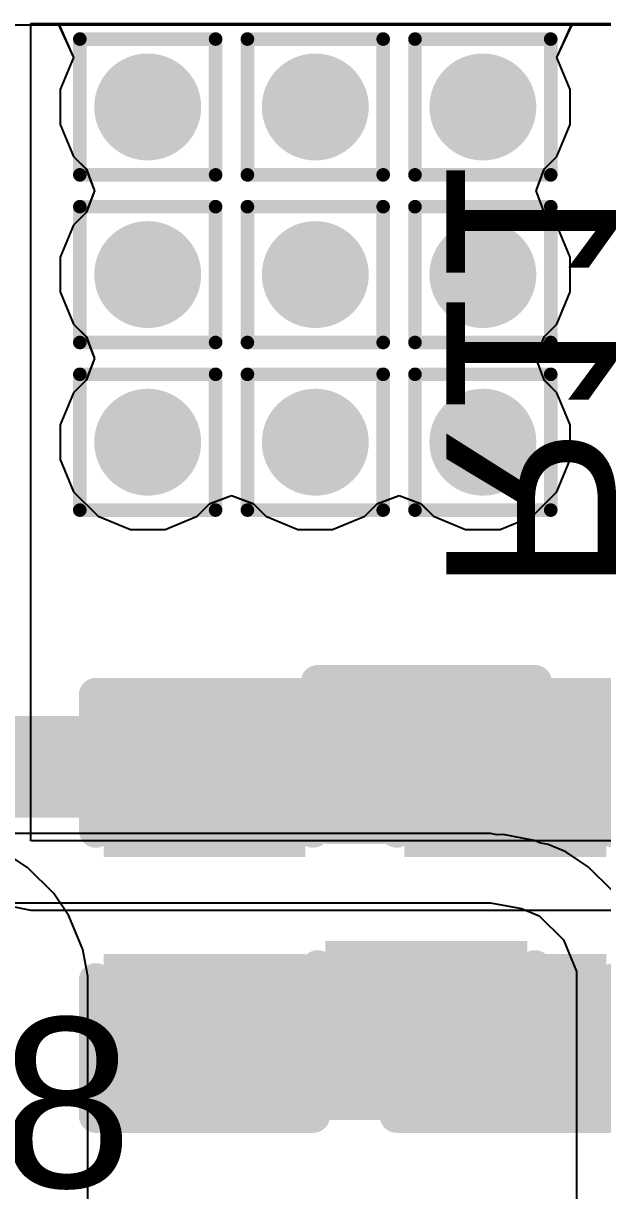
# Model space of a CAD drawing. Header units: inches. Extents: x -12 to 5355, y -7 to 5366.
# Drawn here: x 8.221 to 10.389, y 29.187 to 33.553 of the extents above; entities that cross this region are included whole.
import ezdxf

# ---------------------------------------------------------------- set-up
doc = ezdxf.new("R2010")
doc.units = ezdxf.units.IN
for name, color, linetype in [('BOTTOM LAYER', 5, 'Continuous'), ('Bottom Overlay', 54, 'Continuous'), ('Bottom Paste', 16, 'Continuous'), ('Bottom Solder', 6, 'Continuous'), ('Drill Drawing', 1, 'Continuous'), ('GROUND1', 16, 'Continuous'), ('GROUND2', 156, 'Continuous'), ('POWER', 76, 'Continuous'), ('SIGNAL', 90, 'Continuous'), ('TOP LAYER', 1, 'Continuous'), ('Top Overlay', 2, 'Continuous'), ('Top Paste', 8, 'Continuous'), ('Top Solder', 216, 'Continuous'), ('Via Holes', 16, 'Continuous')]:
    doc.layers.add(name, color=color, linetype=linetype)
doc.styles.add('Arial', font='', dxfattribs={"height": 0.2})
doc.styles.get('Arial').set_extended_font_data('Arial')

# ---------------------------------------------------------------- blocks, each defined once
blk = doc.blocks.new('C___0402_B_83')
at = {"layer": 'BOTTOM LAYER'}
for points in [[(-0.2413, 0.3175), (-0.2413, -0.3175), (-0.6985, -0.3175), (-0.6985, 0.3175)], [(0.6985, 0.3175), (0.6985, -0.3175), (0.2413, -0.3175), (0.2413, 0.3175)]]:
    blk.add_hatch(color=5, dxfattribs=at).paths.add_polyline_path(points)
at = {"layer": 'Bottom Paste'}
for points in [[(-0.2413, 0.3175), (-0.2413, -0.3175), (-0.6985, -0.3175), (-0.6985, 0.3175)], [(0.6985, 0.3175), (0.6985, -0.3175), (0.2413, -0.3175), (0.2413, 0.3175)]]:
    blk.add_hatch(color=16, dxfattribs=at).paths.add_polyline_path(points)
at = {"layer": 'Bottom Solder'}
for points in [[(-0.1813, 0.3775), (-0.1813, -0.3775), (-0.7585, -0.3775), (-0.7585, 0.3775)], [(0.7585, 0.3775), (0.7585, -0.3775), (0.1813, -0.3775), (0.1813, 0.3775)]]:
    blk.add_hatch(color=6, dxfattribs=at).paths.add_polyline_path(points)
at = {"layer": 'Bottom Overlay'}
for points in [[(-0.7874, 0.4064, 0.127, 0.127, 0), (-0.7874, -0.4064, 0.127, 0.127, 0)], [(-0.2794, 0.4064, 0.127, 0.127, 0), (-0.7874, 0.4064, 0.127, 0.127, 0)], [(0.2794, 0.4064, 0.127, 0.127, 0), (0.7874, 0.4064, 0.127, 0.127, 0)], [(0.7874, 0.4064, 0.127, 0.127, 0), (0.7874, -0.4064, 0.127, 0.127, 0)], [(-0.7874, -0.4064, 0.127, 0.127, 0), (-0.2794, -0.4064, 0.127, 0.127, 0)], [(0.2794, -0.4064, 0.127, 0.127, 0), (0.7874, -0.4064, 0.127, 0.127, 0)]]:
    blk.add_lwpolyline(points, format="xyseb", dxfattribs=at)
for points in [[(-0.8191, 0.4064, 0.0635, 0.0635, 1), (-0.7556, 0.4064, 0.0635, 0.0635, 1)], [(-0.8191, 0.4064, 0.0635, 0.0635, 1), (-0.7556, 0.4064, 0.0635, 0.0635, 1)], [(-0.3111, 0.4064, 0.0635, 0.0635, 1), (-0.2477, 0.4064, 0.0635, 0.0635, 1)], [(0.2477, 0.4064, 0.0635, 0.0635, 1), (0.3111, 0.4064, 0.0635, 0.0635, 1)], [(0.7557, 0.4064, 0.0635, 0.0635, 1), (0.8192, 0.4064, 0.0635, 0.0635, 1)], [(0.7557, 0.4064, 0.0635, 0.0635, 1), (0.8192, 0.4064, 0.0635, 0.0635, 1)], [(-0.8191, -0.4064, 0.0635, 0.0635, 1), (-0.7556, -0.4064, 0.0635, 0.0635, 1)], [(-0.8191, -0.4064, 0.0635, 0.0635, 1), (-0.7556, -0.4064, 0.0635, 0.0635, 1)], [(-0.3111, -0.4064, 0.0635, 0.0635, 1), (-0.2477, -0.4064, 0.0635, 0.0635, 1)], [(0.2477, -0.4064, 0.0635, 0.0635, 1), (0.3111, -0.4064, 0.0635, 0.0635, 1)], [(0.7556, -0.4064, 0.0635, 0.0635, 1), (0.8191, -0.4064, 0.0635, 0.0635, 1)], [(0.7556, -0.4064, 0.0635, 0.0635, 1), (0.8191, -0.4064, 0.0635, 0.0635, 1)]]:
    blk.add_lwpolyline(points, format="xyseb", close=True, dxfattribs=at)
blk = doc.blocks.new('C___0402_B_84')
at = {"layer": 'BOTTOM LAYER'}
for points in [[(-0.2413, 0.3175), (-0.2413, -0.3175), (-0.6985, -0.3175), (-0.6985, 0.3175)], [(0.6985, 0.3175), (0.6985, -0.3175), (0.2413, -0.3175), (0.2413, 0.3175)]]:
    blk.add_hatch(color=5, dxfattribs=at).paths.add_polyline_path(points)
at = {"layer": 'Bottom Paste'}
for points in [[(-0.2413, 0.3175), (-0.2413, -0.3175), (-0.6985, -0.3175), (-0.6985, 0.3175)], [(0.6985, 0.3175), (0.6985, -0.3175), (0.2413, -0.3175), (0.2413, 0.3175)]]:
    blk.add_hatch(color=16, dxfattribs=at).paths.add_polyline_path(points)
at = {"layer": 'Bottom Solder'}
for points in [[(-0.1813, 0.3775), (-0.1813, -0.3775), (-0.7585, -0.3775), (-0.7585, 0.3775)], [(0.7585, 0.3775), (0.7585, -0.3775), (0.1813, -0.3775), (0.1813, 0.3775)]]:
    blk.add_hatch(color=6, dxfattribs=at).paths.add_polyline_path(points)
at = {"layer": 'Bottom Overlay'}
for points in [[(-0.7874, 0.4064, 0.127, 0.127, 0), (-0.7874, -0.4064, 0.127, 0.127, 0)], [(-0.2794, 0.4064, 0.127, 0.127, 0), (-0.7874, 0.4064, 0.127, 0.127, 0)], [(0.2794, 0.4064, 0.127, 0.127, 0), (0.7874, 0.4064, 0.127, 0.127, 0)], [(0.7874, 0.4064, 0.127, 0.127, 0), (0.7874, -0.4064, 0.127, 0.127, 0)], [(-0.7874, -0.4064, 0.127, 0.127, 0), (-0.2794, -0.4064, 0.127, 0.127, 0)], [(0.2794, -0.4064, 0.127, 0.127, 0), (0.7874, -0.4064, 0.127, 0.127, 0)]]:
    blk.add_lwpolyline(points, format="xyseb", dxfattribs=at)
for points in [[(-0.8191, 0.4064, 0.0635, 0.0635, 1), (-0.7556, 0.4064, 0.0635, 0.0635, 1)], [(-0.8191, 0.4064, 0.0635, 0.0635, 1), (-0.7556, 0.4064, 0.0635, 0.0635, 1)], [(-0.3111, 0.4064, 0.0635, 0.0635, 1), (-0.2477, 0.4064, 0.0635, 0.0635, 1)], [(0.2477, 0.4064, 0.0635, 0.0635, 1), (0.3111, 0.4064, 0.0635, 0.0635, 1)], [(0.7556, 0.4064, 0.0635, 0.0635, 1), (0.8191, 0.4064, 0.0635, 0.0635, 1)], [(0.7556, 0.4064, 0.0635, 0.0635, 1), (0.8191, 0.4064, 0.0635, 0.0635, 1)], [(-0.8192, -0.4064, 0.0635, 0.0635, 1), (-0.7557, -0.4064, 0.0635, 0.0635, 1)], [(-0.8192, -0.4064, 0.0635, 0.0635, 1), (-0.7557, -0.4064, 0.0635, 0.0635, 1)], [(-0.3111, -0.4064, 0.0635, 0.0635, 1), (-0.2477, -0.4064, 0.0635, 0.0635, 1)], [(0.2477, -0.4064, 0.0635, 0.0635, 1), (0.3111, -0.4064, 0.0635, 0.0635, 1)], [(0.7557, -0.4064, 0.0635, 0.0635, 1), (0.8192, -0.4064, 0.0635, 0.0635, 1)], [(0.7557, -0.4064, 0.0635, 0.0635, 1), (0.8192, -0.4064, 0.0635, 0.0635, 1)]]:
    blk.add_lwpolyline(points, format="xyseb", close=True, dxfattribs=at)
blk = doc.blocks.new('____0402_118')
at = {"layer": 'TOP LAYER'}
for points in [[(-0.6985, -0.3175), (-0.6985, 0.3175), (-0.2413, 0.3175), (-0.2413, -0.3175)], [(0.2413, -0.3175), (0.2413, 0.3175), (0.6985, 0.3175), (0.6985, -0.3175)]]:
    blk.add_hatch(color=1, dxfattribs=at).paths.add_polyline_path(points)
at = {"layer": 'Top Paste'}
for points in [[(-0.6985, -0.3175), (-0.6985, 0.3175), (-0.2413, 0.3175), (-0.2413, -0.3175)], [(0.2413, -0.3175), (0.2413, 0.3175), (0.6985, 0.3175), (0.6985, -0.3175)]]:
    blk.add_hatch(color=8, dxfattribs=at).paths.add_polyline_path(points)
at = {"layer": 'Top Solder'}
for points in [[(-0.7585, -0.3775), (-0.7585, 0.3775), (-0.1813, 0.3775), (-0.1813, -0.3775)], [(0.1813, -0.3775), (0.1813, 0.3775), (0.7585, 0.3775), (0.7585, -0.3775)]]:
    blk.add_hatch(color=216, dxfattribs=at).paths.add_polyline_path(points)
at = {"layer": 'Top Overlay'}
for points in [[(-0.7874, 0.4064, 0.127, 0.127, 0), (-0.7874, -0.4064, 0.127, 0.127, 0)], [(-0.7874, 0.4064, 0.127, 0.127, 0), (-0.2794, 0.4064, 0.127, 0.127, 0)], [(0.2794, 0.4064, 0.127, 0.127, 0), (0.7874, 0.4064, 0.127, 0.127, 0)], [(0.7874, 0.4064, 0.127, 0.127, 0), (0.7874, -0.4064, 0.127, 0.127, 0)], [(-0.7874, -0.4064, 0.127, 0.127, 0), (-0.2794, -0.4064, 0.127, 0.127, 0)], [(0.7874, -0.4064, 0.127, 0.127, 0), (0.2794, -0.4064, 0.127, 0.127, 0)]]:
    blk.add_lwpolyline(points, format="xyseb", dxfattribs=at)
for points in [[(-0.8191, 0.4064, 0.0635, 0.0635, 1), (-0.7556, 0.4064, 0.0635, 0.0635, 1)], [(-0.8191, 0.4064, 0.0635, 0.0635, 1), (-0.7556, 0.4064, 0.0635, 0.0635, 1)], [(-0.3111, 0.4064, 0.0635, 0.0635, 1), (-0.2477, 0.4064, 0.0635, 0.0635, 1)], [(0.2477, 0.4064, 0.0635, 0.0635, 1), (0.3112, 0.4064, 0.0635, 0.0635, 1)], [(0.7556, 0.4064, 0.0635, 0.0635, 1), (0.8191, 0.4064, 0.0635, 0.0635, 1)], [(0.7556, 0.4064, 0.0635, 0.0635, 1), (0.8191, 0.4064, 0.0635, 0.0635, 1)], [(-0.8191, -0.4064, 0.0635, 0.0635, 1), (-0.7556, -0.4064, 0.0635, 0.0635, 1)], [(-0.8191, -0.4064, 0.0635, 0.0635, 1), (-0.7556, -0.4064, 0.0635, 0.0635, 1)], [(-0.3111, -0.4064, 0.0635, 0.0635, 1), (-0.2477, -0.4064, 0.0635, 0.0635, 1)], [(0.2477, -0.4064, 0.0635, 0.0635, 1), (0.3112, -0.4064, 0.0635, 0.0635, 1)], [(0.7556, -0.4064, 0.0635, 0.0635, 1), (0.8191, -0.4064, 0.0635, 0.0635, 1)], [(0.7556, -0.4064, 0.0635, 0.0635, 1), (0.8191, -0.4064, 0.0635, 0.0635, 1)]]:
    blk.add_lwpolyline(points, format="xyseb", close=True, dxfattribs=at)

msp = doc.modelspace()

# ---------------------------------------------------------------- hatches: boundary and pattern name
at = {"layer": 'BOTTOM LAYER'}
h = msp.add_hatch(color=5, dxfattribs=at)
edge = h.paths.add_edge_path()
edge.add_arc((8.6868, 33.2406), 0.2, 0, 360)
h = msp.add_hatch(color=5, dxfattribs=at)
edge = h.paths.add_edge_path()
edge.add_arc((9.3138, 33.2406), 0.2, 0, 360)
h = msp.add_hatch(color=5, dxfattribs=at)
edge = h.paths.add_edge_path()
edge.add_arc((9.9408, 33.2406), 0.2, 0, 360)
h = msp.add_hatch(color=5, dxfattribs=at)
edge = h.paths.add_edge_path()
edge.add_arc((8.6868, 32.6136), 0.2, 0, 360)
h = msp.add_hatch(color=5, dxfattribs=at)
edge = h.paths.add_edge_path()
edge.add_arc((9.3138, 32.6136), 0.2, 0, 360)
h = msp.add_hatch(color=5, dxfattribs=at)
edge = h.paths.add_edge_path()
edge.add_arc((9.9408, 32.6136), 0.2, 0, 360)
h = msp.add_hatch(color=5, dxfattribs=at)
edge = h.paths.add_edge_path()
edge.add_arc((8.6868, 31.9866), 0.2, 0, 360)
h = msp.add_hatch(color=5, dxfattribs=at)
edge = h.paths.add_edge_path()
edge.add_arc((9.3138, 31.9866), 0.2, 0, 360)
h = msp.add_hatch(color=5, dxfattribs=at)
edge = h.paths.add_edge_path()
edge.add_arc((9.9408, 31.9866), 0.2, 0, 360)
at = {"layer": 'GROUND1'}
h = msp.add_hatch(color=16, dxfattribs=at)
edge = h.paths.add_edge_path()
edge.add_arc((8.6868, 33.2406), 0.2, 0, 360)
h = msp.add_hatch(color=16, dxfattribs=at)
edge = h.paths.add_edge_path()
edge.add_arc((9.3138, 33.2406), 0.2, 0, 360)
h = msp.add_hatch(color=16, dxfattribs=at)
edge = h.paths.add_edge_path()
edge.add_arc((9.9408, 33.2406), 0.2, 0, 360)
h = msp.add_hatch(color=16, dxfattribs=at)
edge = h.paths.add_edge_path()
edge.add_arc((8.6868, 32.6136), 0.2, 0, 360)
h = msp.add_hatch(color=16, dxfattribs=at)
edge = h.paths.add_edge_path()
edge.add_arc((9.3138, 32.6136), 0.2, 0, 360)
h = msp.add_hatch(color=16, dxfattribs=at)
edge = h.paths.add_edge_path()
edge.add_arc((9.9408, 32.6136), 0.2, 0, 360)
h = msp.add_hatch(color=16, dxfattribs=at)
edge = h.paths.add_edge_path()
edge.add_arc((8.6868, 31.9866), 0.2, 0, 360)
h = msp.add_hatch(color=16, dxfattribs=at)
edge = h.paths.add_edge_path()
edge.add_arc((9.3138, 31.9866), 0.2, 0, 360)
h = msp.add_hatch(color=16, dxfattribs=at)
edge = h.paths.add_edge_path()
edge.add_arc((9.9408, 31.9866), 0.2, 0, 360)
at = {"layer": 'GROUND2'}
h = msp.add_hatch(color=156, dxfattribs=at)
edge = h.paths.add_edge_path()
edge.add_arc((8.6868, 33.2406), 0.2, 0, 360)
h = msp.add_hatch(color=156, dxfattribs=at)
edge = h.paths.add_edge_path()
edge.add_arc((9.3138, 33.2406), 0.2, 0, 360)
h = msp.add_hatch(color=156, dxfattribs=at)
edge = h.paths.add_edge_path()
edge.add_arc((9.9408, 33.2406), 0.2, 0, 360)
h = msp.add_hatch(color=156, dxfattribs=at)
edge = h.paths.add_edge_path()
edge.add_arc((8.6868, 32.6136), 0.2, 0, 360)
h = msp.add_hatch(color=156, dxfattribs=at)
edge = h.paths.add_edge_path()
edge.add_arc((9.3138, 32.6136), 0.2, 0, 360)
h = msp.add_hatch(color=156, dxfattribs=at)
edge = h.paths.add_edge_path()
edge.add_arc((9.9408, 32.6136), 0.2, 0, 360)
h = msp.add_hatch(color=156, dxfattribs=at)
edge = h.paths.add_edge_path()
edge.add_arc((8.6868, 31.9866), 0.2, 0, 360)
h = msp.add_hatch(color=156, dxfattribs=at)
edge = h.paths.add_edge_path()
edge.add_arc((9.3138, 31.9866), 0.2, 0, 360)
h = msp.add_hatch(color=156, dxfattribs=at)
edge = h.paths.add_edge_path()
edge.add_arc((9.9408, 31.9866), 0.2, 0, 360)
at = {"layer": 'POWER'}
h = msp.add_hatch(color=76, dxfattribs=at)
edge = h.paths.add_edge_path()
edge.add_arc((8.6868, 33.2406), 0.2, 0, 360)
h = msp.add_hatch(color=76, dxfattribs=at)
edge = h.paths.add_edge_path()
edge.add_arc((9.3138, 33.2406), 0.2, 0, 360)
h = msp.add_hatch(color=76, dxfattribs=at)
edge = h.paths.add_edge_path()
edge.add_arc((9.9408, 33.2406), 0.2, 0, 360)
h = msp.add_hatch(color=76, dxfattribs=at)
edge = h.paths.add_edge_path()
edge.add_arc((8.6868, 32.6136), 0.2, 0, 360)
h = msp.add_hatch(color=76, dxfattribs=at)
edge = h.paths.add_edge_path()
edge.add_arc((9.3138, 32.6136), 0.2, 0, 360)
h = msp.add_hatch(color=76, dxfattribs=at)
edge = h.paths.add_edge_path()
edge.add_arc((9.9408, 32.6136), 0.2, 0, 360)
h = msp.add_hatch(color=76, dxfattribs=at)
edge = h.paths.add_edge_path()
edge.add_arc((8.6868, 31.9866), 0.2, 0, 360)
h = msp.add_hatch(color=76, dxfattribs=at)
edge = h.paths.add_edge_path()
edge.add_arc((9.3138, 31.9866), 0.2, 0, 360)
h = msp.add_hatch(color=76, dxfattribs=at)
edge = h.paths.add_edge_path()
edge.add_arc((9.9408, 31.9866), 0.2, 0, 360)
at = {"layer": 'SIGNAL'}
h = msp.add_hatch(color=90, dxfattribs=at)
edge = h.paths.add_edge_path()
edge.add_arc((8.6868, 33.2406), 0.2, 0, 360)
h = msp.add_hatch(color=90, dxfattribs=at)
edge = h.paths.add_edge_path()
edge.add_arc((9.3138, 33.2406), 0.2, 0, 360)
h = msp.add_hatch(color=90, dxfattribs=at)
edge = h.paths.add_edge_path()
edge.add_arc((9.9408, 33.2406), 0.2, 0, 360)
h = msp.add_hatch(color=90, dxfattribs=at)
edge = h.paths.add_edge_path()
edge.add_arc((8.6868, 32.6136), 0.2, 0, 360)
h = msp.add_hatch(color=90, dxfattribs=at)
edge = h.paths.add_edge_path()
edge.add_arc((9.3138, 32.6136), 0.2, 0, 360)
h = msp.add_hatch(color=90, dxfattribs=at)
edge = h.paths.add_edge_path()
edge.add_arc((9.9408, 32.6136), 0.2, 0, 360)
h = msp.add_hatch(color=90, dxfattribs=at)
edge = h.paths.add_edge_path()
edge.add_arc((8.6868, 31.9866), 0.2, 0, 360)
h = msp.add_hatch(color=90, dxfattribs=at)
edge = h.paths.add_edge_path()
edge.add_arc((9.3138, 31.9866), 0.2, 0, 360)
h = msp.add_hatch(color=90, dxfattribs=at)
edge = h.paths.add_edge_path()
edge.add_arc((9.9408, 31.9866), 0.2, 0, 360)
at = {"layer": 'TOP LAYER'}
h = msp.add_hatch(color=1, dxfattribs=at)
edge = h.paths.add_edge_path()
edge.add_arc((8.6868, 33.2406), 0.2, 0, 360)
h = msp.add_hatch(color=1, dxfattribs=at)
edge = h.paths.add_edge_path()
edge.add_arc((9.3138, 33.2406), 0.2, 0, 360)
h = msp.add_hatch(color=1, dxfattribs=at)
edge = h.paths.add_edge_path()
edge.add_arc((9.9408, 33.2406), 0.2, 0, 360)
h = msp.add_hatch(color=1, dxfattribs=at)
edge = h.paths.add_edge_path()
edge.add_arc((8.6868, 32.6136), 0.2, 0, 360)
h = msp.add_hatch(color=1, dxfattribs=at)
edge = h.paths.add_edge_path()
edge.add_arc((9.3138, 32.6136), 0.2, 0, 360)
h = msp.add_hatch(color=1, dxfattribs=at)
edge = h.paths.add_edge_path()
edge.add_arc((9.9408, 32.6136), 0.2, 0, 360)
h = msp.add_hatch(color=1, dxfattribs=at)
edge = h.paths.add_edge_path()
edge.add_arc((8.6868, 31.9866), 0.2, 0, 360)
h = msp.add_hatch(color=1, dxfattribs=at)
edge = h.paths.add_edge_path()
edge.add_arc((9.3138, 31.9866), 0.2, 0, 360)
h = msp.add_hatch(color=1, dxfattribs=at)
edge = h.paths.add_edge_path()
edge.add_arc((9.9408, 31.9866), 0.2, 0, 360)
at = {"layer": 'Via Holes'}
h = msp.add_hatch(color=7, dxfattribs=at)
edge = h.paths.add_edge_path()
edge.add_arc((8.6868, 33.2406), 0.1, 0, 360)
h = msp.add_hatch(color=7, dxfattribs=at)
edge = h.paths.add_edge_path()
edge.add_arc((9.3138, 33.2406), 0.1, 0, 360)
h = msp.add_hatch(color=7, dxfattribs=at)
edge = h.paths.add_edge_path()
edge.add_arc((9.9408, 33.2406), 0.1, 0, 360)
h = msp.add_hatch(color=7, dxfattribs=at)
edge = h.paths.add_edge_path()
edge.add_arc((8.6868, 32.6136), 0.1, 0, 360)
h = msp.add_hatch(color=7, dxfattribs=at)
edge = h.paths.add_edge_path()
edge.add_arc((9.3138, 32.6136), 0.1, 0, 360)
h = msp.add_hatch(color=7, dxfattribs=at)
edge = h.paths.add_edge_path()
edge.add_arc((9.9408, 32.6136), 0.1, 0, 360)
h = msp.add_hatch(color=7, dxfattribs=at)
edge = h.paths.add_edge_path()
edge.add_arc((8.6868, 31.9866), 0.1, 0, 360)
h = msp.add_hatch(color=7, dxfattribs=at)
edge = h.paths.add_edge_path()
edge.add_arc((9.3138, 31.9866), 0.1, 0, 360)
h = msp.add_hatch(color=7, dxfattribs=at)
edge = h.paths.add_edge_path()
edge.add_arc((9.9408, 31.9866), 0.1, 0, 360)

# ---------------------------------------------------------------- linework, layer by layer
at = {"layer": 'BOTTOM LAYER'}
for p, q in [((8.2498, 30.4951), (8.2498, 33.5534)), ((8.2498, 33.5534), (10.4902, 33.5534)), ((11.9634, 30.4951), (8.2498, 30.4951)), ((8.1507, 30.2558), (8.2498, 30.2361)), ((8.2498, 30.2361), (11.9076, 30.2361))]:
    msp.add_line(p, q, dxfattribs=at)
for points in [[(8.8992, 29.7839, 0.381, 0.381, 0), (10.0249, 29.7839, 0.381, 0.381, 0)], [(10.0249, 29.7839, 0.381, 0.381, 0), (11.1506, 29.7839, 0.381, 0.381, 0)]]:
    msp.add_lwpolyline(points, format="xyseb", dxfattribs=at)
for points in [[(8.8039, 29.7839, 0.1905, 0.1905, 1), (8.9944, 29.7839, 0.1905, 0.1905, 1)], [(9.9296, 29.7839, 0.1905, 0.1905, 1), (10.1201, 29.7839, 0.1905, 0.1905, 1)], [(9.9296, 29.7839, 0.1905, 0.1905, 1), (10.1201, 29.7839, 0.1905, 0.1905, 1)]]:
    msp.add_lwpolyline(points, format="xyseb", close=True, dxfattribs=at)
at = {"layer": 'Drill Drawing'}
for points in [[(8.4328, 33.4946, 0.0508, 0.0508, 0), (8.9408, 33.4946, 0.0508, 0.0508, 0)], [(8.4328, 32.9866, 0.0508, 0.0508, 0), (8.4328, 33.4946, 0.0508, 0.0508, 0)], [(8.9408, 32.9866, 0.0508, 0.0508, 0), (8.9408, 33.4946, 0.0508, 0.0508, 0)], [(9.0598, 33.4946, 0.0508, 0.0508, 0), (9.5678, 33.4946, 0.0508, 0.0508, 0)], [(9.0598, 32.9866, 0.0508, 0.0508, 0), (9.0598, 33.4946, 0.0508, 0.0508, 0)], [(9.5678, 32.9866, 0.0508, 0.0508, 0), (9.5678, 33.4946, 0.0508, 0.0508, 0)], [(9.6868, 33.4946, 0.0508, 0.0508, 0), (10.1948, 33.4946, 0.0508, 0.0508, 0)], [(9.6868, 32.9866, 0.0508, 0.0508, 0), (9.6868, 33.4946, 0.0508, 0.0508, 0)], [(10.1948, 32.9866, 0.0508, 0.0508, 0), (10.1948, 33.4946, 0.0508, 0.0508, 0)], [(8.4328, 32.9866, 0.0508, 0.0508, 0), (8.9408, 32.9866, 0.0508, 0.0508, 0)], [(9.0598, 32.9866, 0.0508, 0.0508, 0), (9.5678, 32.9866, 0.0508, 0.0508, 0)], [(9.6868, 32.9866, 0.0508, 0.0508, 0), (10.1948, 32.9866, 0.0508, 0.0508, 0)], [(8.4328, 32.8676, 0.0508, 0.0508, 0), (8.9408, 32.8676, 0.0508, 0.0508, 0)], [(8.4328, 32.3596, 0.0508, 0.0508, 0), (8.4328, 32.8676, 0.0508, 0.0508, 0)], [(8.9408, 32.3596, 0.0508, 0.0508, 0), (8.9408, 32.8676, 0.0508, 0.0508, 0)], [(9.0598, 32.8676, 0.0508, 0.0508, 0), (9.5678, 32.8676, 0.0508, 0.0508, 0)], [(9.0598, 32.3596, 0.0508, 0.0508, 0), (9.0598, 32.8676, 0.0508, 0.0508, 0)], [(9.5678, 32.3596, 0.0508, 0.0508, 0), (9.5678, 32.8676, 0.0508, 0.0508, 0)], [(9.6868, 32.8676, 0.0508, 0.0508, 0), (10.1948, 32.8676, 0.0508, 0.0508, 0)], [(9.6868, 32.3596, 0.0508, 0.0508, 0), (9.6868, 32.8676, 0.0508, 0.0508, 0)], [(10.1948, 32.3596, 0.0508, 0.0508, 0), (10.1948, 32.8676, 0.0508, 0.0508, 0)], [(8.4328, 32.3596, 0.0508, 0.0508, 0), (8.9408, 32.3596, 0.0508, 0.0508, 0)], [(9.0598, 32.3596, 0.0508, 0.0508, 0), (9.5678, 32.3596, 0.0508, 0.0508, 0)], [(9.6868, 32.3596, 0.0508, 0.0508, 0), (10.1948, 32.3596, 0.0508, 0.0508, 0)], [(8.4328, 32.2406, 0.0508, 0.0508, 0), (8.9408, 32.2406, 0.0508, 0.0508, 0)], [(8.4328, 31.7326, 0.0508, 0.0508, 0), (8.4328, 32.2406, 0.0508, 0.0508, 0)], [(8.9408, 31.7326, 0.0508, 0.0508, 0), (8.9408, 32.2406, 0.0508, 0.0508, 0)], [(9.0598, 32.2406, 0.0508, 0.0508, 0), (9.5678, 32.2406, 0.0508, 0.0508, 0)], [(9.0598, 31.7326, 0.0508, 0.0508, 0), (9.0598, 32.2406, 0.0508, 0.0508, 0)], [(9.5678, 31.7326, 0.0508, 0.0508, 0), (9.5678, 32.2406, 0.0508, 0.0508, 0)], [(9.6868, 32.2406, 0.0508, 0.0508, 0), (10.1948, 32.2406, 0.0508, 0.0508, 0)], [(9.6868, 31.7326, 0.0508, 0.0508, 0), (9.6868, 32.2406, 0.0508, 0.0508, 0)], [(10.1948, 31.7326, 0.0508, 0.0508, 0), (10.1948, 32.2406, 0.0508, 0.0508, 0)], [(8.4328, 31.7326, 0.0508, 0.0508, 0), (8.9408, 31.7326, 0.0508, 0.0508, 0)], [(9.0598, 31.7326, 0.0508, 0.0508, 0), (9.5678, 31.7326, 0.0508, 0.0508, 0)], [(9.6868, 31.7326, 0.0508, 0.0508, 0), (10.1948, 31.7326, 0.0508, 0.0508, 0)]]:
    msp.add_lwpolyline(points, format="xyseb", dxfattribs=at)
for points in [[(8.4201, 33.4946, 0.0254, 0.0254, 1), (8.4455, 33.4946, 0.0254, 0.0254, 1)], [(8.4201, 33.4946, 0.0254, 0.0254, 1), (8.4455, 33.4946, 0.0254, 0.0254, 1)], [(8.9281, 33.4946, 0.0254, 0.0254, 1), (8.9535, 33.4946, 0.0254, 0.0254, 1)], [(8.9281, 33.4946, 0.0254, 0.0254, 1), (8.9535, 33.4946, 0.0254, 0.0254, 1)], [(9.0471, 33.4946, 0.0254, 0.0254, 1), (9.0725, 33.4946, 0.0254, 0.0254, 1)], [(9.0471, 33.4946, 0.0254, 0.0254, 1), (9.0725, 33.4946, 0.0254, 0.0254, 1)], [(9.5551, 33.4946, 0.0254, 0.0254, 1), (9.5805, 33.4946, 0.0254, 0.0254, 1)], [(9.5551, 33.4946, 0.0254, 0.0254, 1), (9.5805, 33.4946, 0.0254, 0.0254, 1)], [(9.6741, 33.4946, 0.0254, 0.0254, 1), (9.6995, 33.4946, 0.0254, 0.0254, 1)], [(9.6741, 33.4946, 0.0254, 0.0254, 1), (9.6995, 33.4946, 0.0254, 0.0254, 1)], [(10.1821, 33.4946, 0.0254, 0.0254, 1), (10.2075, 33.4946, 0.0254, 0.0254, 1)], [(10.1821, 33.4946, 0.0254, 0.0254, 1), (10.2075, 33.4946, 0.0254, 0.0254, 1)], [(8.4201, 32.9866, 0.0254, 0.0254, 1), (8.4455, 32.9866, 0.0254, 0.0254, 1)], [(8.4201, 32.9866, 0.0254, 0.0254, 1), (8.4455, 32.9866, 0.0254, 0.0254, 1)], [(8.9281, 32.9866, 0.0254, 0.0254, 1), (8.9535, 32.9866, 0.0254, 0.0254, 1)], [(8.9281, 32.9866, 0.0254, 0.0254, 1), (8.9535, 32.9866, 0.0254, 0.0254, 1)], [(9.0471, 32.9866, 0.0254, 0.0254, 1), (9.0725, 32.9866, 0.0254, 0.0254, 1)], [(9.0471, 32.9866, 0.0254, 0.0254, 1), (9.0725, 32.9866, 0.0254, 0.0254, 1)], [(9.5551, 32.9866, 0.0254, 0.0254, 1), (9.5805, 32.9866, 0.0254, 0.0254, 1)], [(9.5551, 32.9866, 0.0254, 0.0254, 1), (9.5805, 32.9866, 0.0254, 0.0254, 1)], [(9.6741, 32.9866, 0.0254, 0.0254, 1), (9.6995, 32.9866, 0.0254, 0.0254, 1)], [(9.6741, 32.9866, 0.0254, 0.0254, 1), (9.6995, 32.9866, 0.0254, 0.0254, 1)], [(10.1821, 32.9866, 0.0254, 0.0254, 1), (10.2075, 32.9866, 0.0254, 0.0254, 1)], [(10.1821, 32.9866, 0.0254, 0.0254, 1), (10.2075, 32.9866, 0.0254, 0.0254, 1)], [(8.4201, 32.8676, 0.0254, 0.0254, 1), (8.4455, 32.8676, 0.0254, 0.0254, 1)], [(8.4201, 32.8676, 0.0254, 0.0254, 1), (8.4455, 32.8676, 0.0254, 0.0254, 1)], [(8.9281, 32.8676, 0.0254, 0.0254, 1), (8.9535, 32.8676, 0.0254, 0.0254, 1)], [(8.9281, 32.8676, 0.0254, 0.0254, 1), (8.9535, 32.8676, 0.0254, 0.0254, 1)], [(9.0471, 32.8676, 0.0254, 0.0254, 1), (9.0725, 32.8676, 0.0254, 0.0254, 1)], [(9.0471, 32.8676, 0.0254, 0.0254, 1), (9.0725, 32.8676, 0.0254, 0.0254, 1)], [(9.5551, 32.8676, 0.0254, 0.0254, 1), (9.5805, 32.8676, 0.0254, 0.0254, 1)], [(9.5551, 32.8676, 0.0254, 0.0254, 1), (9.5805, 32.8676, 0.0254, 0.0254, 1)], [(9.6741, 32.8676, 0.0254, 0.0254, 1), (9.6995, 32.8676, 0.0254, 0.0254, 1)], [(9.6741, 32.8676, 0.0254, 0.0254, 1), (9.6995, 32.8676, 0.0254, 0.0254, 1)], [(10.1821, 32.8676, 0.0254, 0.0254, 1), (10.2075, 32.8676, 0.0254, 0.0254, 1)], [(10.1821, 32.8676, 0.0254, 0.0254, 1), (10.2075, 32.8676, 0.0254, 0.0254, 1)], [(8.4201, 32.3596, 0.0254, 0.0254, 1), (8.4455, 32.3596, 0.0254, 0.0254, 1)], [(8.4201, 32.3596, 0.0254, 0.0254, 1), (8.4455, 32.3596, 0.0254, 0.0254, 1)], [(8.9281, 32.3596, 0.0254, 0.0254, 1), (8.9535, 32.3596, 0.0254, 0.0254, 1)], [(8.9281, 32.3596, 0.0254, 0.0254, 1), (8.9535, 32.3596, 0.0254, 0.0254, 1)], [(9.0471, 32.3596, 0.0254, 0.0254, 1), (9.0725, 32.3596, 0.0254, 0.0254, 1)], [(9.0471, 32.3596, 0.0254, 0.0254, 1), (9.0725, 32.3596, 0.0254, 0.0254, 1)], [(9.5551, 32.3596, 0.0254, 0.0254, 1), (9.5805, 32.3596, 0.0254, 0.0254, 1)], [(9.5551, 32.3596, 0.0254, 0.0254, 1), (9.5805, 32.3596, 0.0254, 0.0254, 1)], [(9.6741, 32.3596, 0.0254, 0.0254, 1), (9.6995, 32.3596, 0.0254, 0.0254, 1)], [(9.6741, 32.3596, 0.0254, 0.0254, 1), (9.6995, 32.3596, 0.0254, 0.0254, 1)], [(10.1821, 32.3596, 0.0254, 0.0254, 1), (10.2075, 32.3596, 0.0254, 0.0254, 1)], [(10.1821, 32.3596, 0.0254, 0.0254, 1), (10.2075, 32.3596, 0.0254, 0.0254, 1)], [(8.4201, 32.2406, 0.0254, 0.0254, 1), (8.4455, 32.2406, 0.0254, 0.0254, 1)], [(8.4201, 32.2406, 0.0254, 0.0254, 1), (8.4455, 32.2406, 0.0254, 0.0254, 1)], [(8.9281, 32.2406, 0.0254, 0.0254, 1), (8.9535, 32.2406, 0.0254, 0.0254, 1)], [(8.9281, 32.2406, 0.0254, 0.0254, 1), (8.9535, 32.2406, 0.0254, 0.0254, 1)], [(9.0471, 32.2406, 0.0254, 0.0254, 1), (9.0725, 32.2406, 0.0254, 0.0254, 1)], [(9.0471, 32.2406, 0.0254, 0.0254, 1), (9.0725, 32.2406, 0.0254, 0.0254, 1)], [(9.5551, 32.2406, 0.0254, 0.0254, 1), (9.5805, 32.2406, 0.0254, 0.0254, 1)], [(9.5551, 32.2406, 0.0254, 0.0254, 1), (9.5805, 32.2406, 0.0254, 0.0254, 1)], [(9.6741, 32.2406, 0.0254, 0.0254, 1), (9.6995, 32.2406, 0.0254, 0.0254, 1)], [(9.6741, 32.2406, 0.0254, 0.0254, 1), (9.6995, 32.2406, 0.0254, 0.0254, 1)], [(10.1821, 32.2406, 0.0254, 0.0254, 1), (10.2075, 32.2406, 0.0254, 0.0254, 1)], [(10.1821, 32.2406, 0.0254, 0.0254, 1), (10.2075, 32.2406, 0.0254, 0.0254, 1)], [(8.4201, 31.7326, 0.0254, 0.0254, 1), (8.4455, 31.7326, 0.0254, 0.0254, 1)], [(8.4201, 31.7326, 0.0254, 0.0254, 1), (8.4455, 31.7326, 0.0254, 0.0254, 1)], [(8.9281, 31.7326, 0.0254, 0.0254, 1), (8.9535, 31.7326, 0.0254, 0.0254, 1)], [(8.9281, 31.7326, 0.0254, 0.0254, 1), (8.9535, 31.7326, 0.0254, 0.0254, 1)], [(9.0471, 31.7326, 0.0254, 0.0254, 1), (9.0725, 31.7326, 0.0254, 0.0254, 1)], [(9.0471, 31.7326, 0.0254, 0.0254, 1), (9.0725, 31.7326, 0.0254, 0.0254, 1)], [(9.5551, 31.7326, 0.0254, 0.0254, 1), (9.5805, 31.7326, 0.0254, 0.0254, 1)], [(9.5551, 31.7326, 0.0254, 0.0254, 1), (9.5805, 31.7326, 0.0254, 0.0254, 1)], [(9.6741, 31.7326, 0.0254, 0.0254, 1), (9.6995, 31.7326, 0.0254, 0.0254, 1)], [(9.6741, 31.7326, 0.0254, 0.0254, 1), (9.6995, 31.7326, 0.0254, 0.0254, 1)], [(10.1821, 31.7326, 0.0254, 0.0254, 1), (10.2075, 31.7326, 0.0254, 0.0254, 1)], [(10.1821, 31.7326, 0.0254, 0.0254, 1), (10.2075, 31.7326, 0.0254, 0.0254, 1)]]:
    msp.add_lwpolyline(points, format="xyseb", close=True, dxfattribs=at)
at = {"layer": 'GROUND1'}
for p, q in [((0.2641, 33.5484), (8.3526, 33.5484)), ((8.3526, 33.5484), (8.4096, 33.4258)), ((10.218, 33.4258), (10.275, 33.5484)), ((10.275, 33.5484), (10.6172, 33.5484)), ((8.4096, 33.4258), (8.3598, 33.3056)), ((10.2678, 33.3056), (10.218, 33.4258)), ((8.3598, 33.3056), (8.3598, 33.1756)), ((10.2678, 33.1756), (10.2678, 33.3056)), ((8.3598, 33.1756), (8.4096, 33.0554)), ((10.218, 33.0554), (10.2678, 33.1756)), ((8.4096, 33.0554), (8.4557, 33.0093)), ((10.1719, 33.0093), (10.218, 33.0554)), ((8.4557, 33.0093), (8.4875, 32.9271)), ((10.1401, 32.9271), (10.1719, 33.0093)), ((8.4875, 32.9271), (8.4557, 32.8449)), ((10.1719, 32.8449), (10.1401, 32.9271)), ((8.4557, 32.8449), (8.4096, 32.7988)), ((10.218, 32.7988), (10.1719, 32.8449)), ((8.4096, 32.7988), (8.3598, 32.6786)), ((10.2678, 32.6786), (10.218, 32.7988)), ((8.3598, 32.6786), (8.3598, 32.5486)), ((10.2678, 32.5486), (10.2678, 32.6786)), ((8.3598, 32.5486), (8.4096, 32.4284)), ((10.218, 32.4284), (10.2678, 32.5486)), ((8.4096, 32.4284), (8.4557, 32.3823)), ((10.1719, 32.3823), (10.218, 32.4284)), ((8.4557, 32.3823), (8.4875, 32.3001)), ((10.1401, 32.3001), (10.1719, 32.3823)), ((8.4875, 32.3001), (8.4557, 32.2179)), ((10.1719, 32.2179), (10.1401, 32.3001)), ((8.4557, 32.2179), (8.4096, 32.1718)), ((10.218, 32.1718), (10.1719, 32.2179)), ((8.4096, 32.1718), (8.3598, 32.0516)), ((10.2678, 32.0516), (10.218, 32.1718)), ((8.3598, 32.0516), (8.3598, 31.9216)), ((10.2678, 31.9216), (10.2678, 32.0516)), ((8.3598, 31.9216), (8.4096, 31.8014)), ((10.218, 31.8014), (10.2678, 31.9216)), ((8.4096, 31.8014), (8.5016, 31.7094)), ((10.126, 31.7094), (10.218, 31.8014)), ((8.872, 31.7094), (8.9181, 31.7555)), ((8.9181, 31.7555), (9.0003, 31.7873)), ((9.0003, 31.7873), (9.0825, 31.7555)), ((9.0825, 31.7555), (9.1286, 31.7094)), ((9.499, 31.7094), (9.5451, 31.7555)), ((9.5451, 31.7555), (9.6273, 31.7873)), ((9.6273, 31.7873), (9.7095, 31.7555)), ((9.7095, 31.7555), (9.7556, 31.7094)), ((8.5016, 31.7094), (8.6218, 31.6596)), ((8.7518, 31.6596), (8.872, 31.7094)), ((9.1286, 31.7094), (9.2488, 31.6596)), ((9.3788, 31.6596), (9.499, 31.7094)), ((9.7556, 31.7094), (9.8758, 31.6596)), ((10.0058, 31.6596), (10.126, 31.7094)), ((8.6218, 31.6596), (8.7518, 31.6596)), ((9.2488, 31.6596), (9.3788, 31.6596)), ((9.8758, 31.6596), (10.0058, 31.6596))]:
    msp.add_line(p, q, dxfattribs=at)
at = {"layer": 'GROUND2'}
for p, q in [((0.2641, 33.5484), (8.3554, 33.5484)), ((8.3554, 33.5484), (8.4096, 33.4258)), ((10.218, 33.4258), (10.2722, 33.5484)), ((10.2722, 33.5484), (10.6172, 33.5484)), ((8.4096, 33.4258), (8.3598, 33.3056)), ((10.2678, 33.3056), (10.218, 33.4258)), ((8.3598, 33.3056), (8.3598, 33.1756)), ((10.2678, 33.1756), (10.2678, 33.3056)), ((8.3598, 33.1756), (8.4096, 33.0554)), ((10.218, 33.0554), (10.2678, 33.1756)), ((8.4096, 33.0554), (8.4572, 33.0077)), ((10.1704, 33.0077), (10.218, 33.0554)), ((8.4572, 33.0077), (8.4878, 32.9271)), ((10.1398, 32.9271), (10.1704, 33.0077)), ((8.4878, 32.9271), (8.4572, 32.8465)), ((10.1704, 32.8465), (10.1398, 32.9271)), ((8.4572, 32.8465), (8.4096, 32.7988)), ((10.218, 32.7988), (10.1704, 32.8465)), ((8.4096, 32.7988), (8.3598, 32.6786)), ((10.2678, 32.6786), (10.218, 32.7988)), ((8.3598, 32.6786), (8.3598, 32.5486)), ((10.2678, 32.5486), (10.2678, 32.6786)), ((8.3598, 32.5486), (8.4096, 32.4284)), ((10.218, 32.4284), (10.2678, 32.5486)), ((8.4096, 32.4284), (8.4572, 32.3807)), ((10.1704, 32.3807), (10.218, 32.4284)), ((8.4572, 32.3807), (8.4878, 32.3001)), ((10.1398, 32.3001), (10.1704, 32.3807)), ((8.4878, 32.3001), (8.4572, 32.2195)), ((10.1704, 32.2195), (10.1398, 32.3001)), ((8.4572, 32.2195), (8.4096, 32.1718)), ((10.218, 32.1718), (10.1704, 32.2195)), ((8.4096, 32.1718), (8.3598, 32.0516)), ((10.2678, 32.0516), (10.218, 32.1718)), ((8.3598, 32.0516), (8.3598, 31.9216)), ((10.2678, 31.9216), (10.2678, 32.0516)), ((8.3598, 31.9216), (8.4096, 31.8014)), ((10.218, 31.8014), (10.2678, 31.9216)), ((8.4096, 31.8014), (8.5016, 31.7094)), ((10.126, 31.7094), (10.218, 31.8014)), ((8.872, 31.7094), (8.9197, 31.757)), ((8.9197, 31.757), (9.0003, 31.7876)), ((9.0003, 31.7876), (9.0809, 31.757)), ((9.0809, 31.757), (9.1286, 31.7094)), ((9.499, 31.7094), (9.5467, 31.757)), ((9.5467, 31.757), (9.6273, 31.7876)), ((9.6273, 31.7876), (9.7079, 31.757)), ((9.7079, 31.757), (9.7556, 31.7094)), ((8.5016, 31.7094), (8.6218, 31.6596)), ((8.7518, 31.6596), (8.872, 31.7094)), ((9.1286, 31.7094), (9.2488, 31.6596)), ((9.3788, 31.6596), (9.499, 31.7094)), ((9.7556, 31.7094), (9.8758, 31.6596)), ((10.0058, 31.6596), (10.126, 31.7094)), ((8.6218, 31.6596), (8.7518, 31.6596)), ((9.2488, 31.6596), (9.3788, 31.6596)), ((9.8758, 31.6596), (10.0058, 31.6596))]:
    msp.add_line(p, q, dxfattribs=at)
at = {"layer": 'POWER'}
for p, q in [((8.0385, 33.5484), (10.6172, 33.5484)), ((8.2387, 30.395), (8.1547, 30.4511)), ((8.3351, 30.2985), (8.2387, 30.395)), ((8.3913, 30.2145), (8.3351, 30.2985)), ((8.4435, 30.0885), (8.3913, 30.2145)), ((8.4632, 29.9894), (8.4435, 30.0885)), ((8.4632, 29.9212), (8.4632, 29.9894)), ((8.4632, 24.938), (8.4632, 29.9212))]:
    msp.add_line(p, q, dxfattribs=at)
at = {"layer": 'SIGNAL'}
for p, q in [((0.2641, 33.5484), (8.3554, 33.5484)), ((8.3554, 33.5484), (8.4096, 33.4258)), ((10.218, 33.4258), (10.2722, 33.5484)), ((10.2722, 33.5484), (10.6172, 33.5484)), ((8.4096, 33.4258), (8.3598, 33.3056)), ((10.2678, 33.3056), (10.218, 33.4258)), ((8.3598, 33.3056), (8.3598, 33.1756)), ((10.2678, 33.1756), (10.2678, 33.3056)), ((8.3598, 33.1756), (8.4096, 33.0554)), ((10.218, 33.0554), (10.2678, 33.1756)), ((8.4096, 33.0554), (8.4572, 33.0077)), ((10.1704, 33.0077), (10.218, 33.0554)), ((8.4572, 33.0077), (8.4878, 32.9271)), ((10.1398, 32.9271), (10.1704, 33.0077)), ((8.4878, 32.9271), (8.4572, 32.8465)), ((10.1704, 32.8465), (10.1398, 32.9271)), ((8.4572, 32.8465), (8.4096, 32.7988)), ((10.218, 32.7988), (10.1704, 32.8465)), ((8.4096, 32.7988), (8.3598, 32.6786)), ((10.2678, 32.6786), (10.218, 32.7988)), ((8.3598, 32.6786), (8.3598, 32.5486)), ((10.2678, 32.5486), (10.2678, 32.6786)), ((8.3598, 32.5486), (8.4096, 32.4284)), ((10.218, 32.4284), (10.2678, 32.5486)), ((8.4096, 32.4284), (8.4572, 32.3807)), ((10.1704, 32.3807), (10.218, 32.4284)), ((8.4572, 32.3807), (8.4878, 32.3001)), ((10.1398, 32.3001), (10.1704, 32.3807)), ((8.4878, 32.3001), (8.4572, 32.2195)), ((10.1704, 32.2195), (10.1398, 32.3001)), ((8.4572, 32.2195), (8.4096, 32.1718)), ((10.218, 32.1718), (10.1704, 32.2195)), ((8.4096, 32.1718), (8.3598, 32.0516)), ((10.2678, 32.0516), (10.218, 32.1718)), ((8.3598, 32.0516), (8.3598, 31.9216)), ((10.2678, 31.9216), (10.2678, 32.0516)), ((8.3598, 31.9216), (8.4096, 31.8014)), ((10.218, 31.8014), (10.2678, 31.9216)), ((8.4096, 31.8014), (8.5016, 31.7094)), ((10.126, 31.7094), (10.218, 31.8014)), ((8.872, 31.7094), (8.9197, 31.757)), ((8.9197, 31.757), (9.0003, 31.7876)), ((9.0003, 31.7876), (9.0809, 31.757)), ((9.0809, 31.757), (9.1286, 31.7094)), ((9.499, 31.7094), (9.5467, 31.757)), ((9.5467, 31.757), (9.6273, 31.7876)), ((9.6273, 31.7876), (9.7079, 31.757)), ((9.7079, 31.757), (9.7556, 31.7094)), ((8.5016, 31.7094), (8.6218, 31.6596)), ((8.7518, 31.6596), (8.872, 31.7094)), ((9.1286, 31.7094), (9.2488, 31.6596)), ((9.3788, 31.6596), (9.499, 31.7094)), ((9.7556, 31.7094), (9.8758, 31.6596)), ((10.0058, 31.6596), (10.126, 31.7094)), ((8.6218, 31.6596), (8.7518, 31.6596)), ((9.2488, 31.6596), (9.3788, 31.6596)), ((9.8758, 31.6596), (10.0058, 31.6596))]:
    msp.add_line(p, q, dxfattribs=at)
at = {"layer": 'TOP LAYER'}
for p, q in [((0.2641, 33.5484), (8.3526, 33.5484)), ((8.3526, 33.5484), (8.4096, 33.4258)), ((10.218, 33.4258), (10.275, 33.5484)), ((10.275, 33.5484), (10.6172, 33.5484)), ((8.4096, 33.4258), (8.3598, 33.3056)), ((10.2678, 33.3056), (10.218, 33.4258)), ((8.3598, 33.3056), (8.3598, 33.1756)), ((10.2678, 33.1756), (10.2678, 33.3056)), ((8.3598, 33.1756), (8.4096, 33.0554)), ((10.218, 33.0554), (10.2678, 33.1756)), ((8.4096, 33.0554), (8.4557, 33.0093)), ((10.1719, 33.0093), (10.218, 33.0554)), ((8.4557, 33.0093), (8.4875, 32.9271)), ((10.1401, 32.9271), (10.1719, 33.0093)), ((8.4875, 32.9271), (8.4557, 32.8449)), ((10.1719, 32.8449), (10.1401, 32.9271)), ((8.4557, 32.8449), (8.4096, 32.7988)), ((10.218, 32.7988), (10.1719, 32.8449)), ((8.4096, 32.7988), (8.3598, 32.6786)), ((10.2678, 32.6786), (10.218, 32.7988)), ((8.3598, 32.6786), (8.3598, 32.5486)), ((10.2678, 32.5486), (10.2678, 32.6786)), ((8.3598, 32.5486), (8.4096, 32.4284)), ((10.218, 32.4284), (10.2678, 32.5486)), ((8.4096, 32.4284), (8.4557, 32.3823)), ((10.1719, 32.3823), (10.218, 32.4284)), ((8.4557, 32.3823), (8.4875, 32.3001)), ((10.1401, 32.3001), (10.1719, 32.3823)), ((8.4875, 32.3001), (8.4557, 32.2179)), ((10.1719, 32.2179), (10.1401, 32.3001)), ((8.4557, 32.2179), (8.4096, 32.1718)), ((10.218, 32.1718), (10.1719, 32.2179)), ((8.4096, 32.1718), (8.3598, 32.0516)), ((10.2678, 32.0516), (10.218, 32.1718)), ((8.3598, 32.0516), (8.3598, 31.9216)), ((10.2678, 31.9216), (10.2678, 32.0516)), ((8.3598, 31.9216), (8.4096, 31.8014)), ((10.218, 31.8014), (10.2678, 31.9216)), ((8.4096, 31.8014), (8.5016, 31.7094)), ((10.126, 31.7094), (10.218, 31.8014)), ((8.872, 31.7094), (8.9181, 31.7555)), ((8.9181, 31.7555), (9.0003, 31.7873)), ((9.0003, 31.7873), (9.0825, 31.7555)), ((9.0825, 31.7555), (9.1286, 31.7094)), ((9.499, 31.7094), (9.5451, 31.7555)), ((9.5451, 31.7555), (9.6273, 31.7873)), ((9.6273, 31.7873), (9.7095, 31.7555)), ((9.7095, 31.7555), (9.7556, 31.7094)), ((8.5016, 31.7094), (8.6218, 31.6596)), ((8.7518, 31.6596), (8.872, 31.7094)), ((9.1286, 31.7094), (9.2488, 31.6596)), ((9.3788, 31.6596), (9.499, 31.7094)), ((9.7556, 31.7094), (9.8758, 31.6596)), ((10.0058, 31.6596), (10.126, 31.7094)), ((8.6218, 31.6596), (8.7518, 31.6596)), ((9.2488, 31.6596), (9.3788, 31.6596)), ((9.8758, 31.6596), (10.0058, 31.6596)), ((9.9695, 30.5231), (5.3557, 30.523)), ((9.9929, 30.5184), (9.9695, 30.5231)), ((10.0168, 30.5187), (9.9929, 30.5184)), ((10.1329, 30.4972), (10.0168, 30.5187)), ((10.1581, 30.4871), (10.1329, 30.4972)), ((10.1847, 30.4818), (10.1581, 30.4871)), ((10.2508, 30.4544), (10.1847, 30.4818)), ((10.2509, 30.4544), (10.2508, 30.4544)), ((10.2508, 30.4544), (10.2508, 30.4544)), ((10.2971, 30.4235), (10.2509, 30.4544)), ((10.3348, 30.3983), (10.2971, 30.4235)), ((10.3349, 30.3983), (10.3348, 30.3983)), ((10.3348, 30.3983), (10.3348, 30.3983)), ((10.4254, 30.3078), (10.3349, 30.3983)), ((5.3557, 30.2641), (9.9695, 30.2641)), ((9.9695, 30.2641), (9.9695, 30.2641)), ((9.9695, 30.2641), (9.9695, 30.2641)), ((9.9695, 30.2641), (9.9695, 30.2641)), ((9.9695, 30.2641), (10.0856, 30.2425)), ((10.0856, 30.2425), (10.1517, 30.2152)), ((10.1517, 30.2152), (10.2422, 30.1247)), ((10.2422, 30.1247), (10.2912, 30.0064)), ((10.2912, 30.0064), (10.2911, 29.9424)), ((10.2911, 29.9424), (10.2911, 28.0823))]:
    msp.add_line(p, q, dxfattribs=at)
msp.add_lwpolyline([(7.7043, 30.7721, 0.381, 0.381, 0), (9.7294, 30.7721, 0.381, 0.381, 0)], format="xyseb", dxfattribs=at)
msp.add_lwpolyline([(9.6341, 30.7721, 0.1905, 0.1905, 1), (9.8246, 30.7721, 0.1905, 0.1905, 1)], format="xyseb", close=True, dxfattribs=at)

# ---------------------------------------------------------------- block references
at = {"rotation": 90}
for name, p in [('____0402_118', (9.7294, 30.3022)), ('C___0402_B_83', (8.8992, 30.2538)), ('C___0402_B_84', (10.0249, 30.2538))]:
    msp.add_blockref(name, p, dxfattribs=at)

# ---------------------------------------------------------------- texts
at = {"layer": 'Bottom Overlay', "style": 'Arial', "text_generation_flag": 2}
msp.add_text('R11', height=0.635, rotation=270, dxfattribs=at).set_placement((9.8044, 31.4198))
at = {"layer": 'Top Overlay', "style": 'Arial'}
msp.add_text('U8', height=0.635, dxfattribs=at).set_placement((7.4958, 29.1987))

doc.saveas('drawing.dxf')
